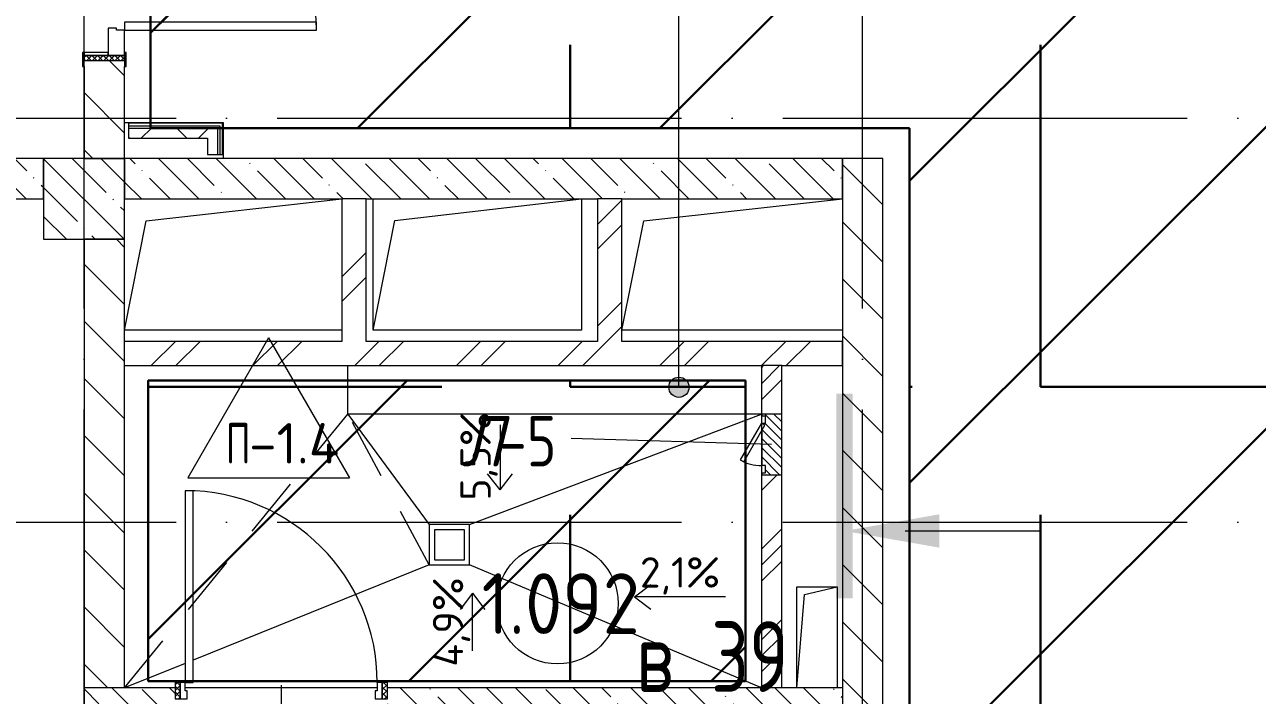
# Model space of a CAD drawing. Header units: millimetres. Extents: x -68946 to 690821, y -552984 to 293768.
# Drawn here: x 148494 to 154590, y 42668 to 45988 of the extents above; entities that cross this region are included whole.
import ezdxf

# ---------------------------------------------------------------- set-up
doc = ezdxf.new("R2010")
doc.units = ezdxf.units.MM
for name, pattern in [('ADSK_Линия сетки', [2500, 2000, -250, 0, -250]), ('ADSK_Невидимые', [500, 300, -200]), ('ADSK_Скрыто', [600, 300, -300])]:
    doc.linetypes.add(name, pattern=pattern)
for name, color, linetype, lineweight in [('1.2) Стяжка 6 вып.', 30, 'Continuous', 30), ('1.2) Тепло-звук изол. + пденка 6 вып.', 200, 'Continuous', 30), ('1.4) Стяжка 6 вып.', 30, 'Continuous', 30), ('A-AREA-____-IDEN', 250, 'Continuous', 9), ('A-DETL-____-HDLN', 250, 'ADSK_Невидимые', 9), ('A-DETL-GENF-OTLN', 250, 'Continuous', 5), ('A-DOOR-____-IDEN', 250, 'Continuous', 9), ('A-DOOR-____-MCUT', 250, 'Continuous', 5), ('A-DOOR-____-OTLN', 250, 'Continuous', 5), ('A-DOOR-FRAM-MCUT', 250, 'Continuous', 5), ('A-DOOR-FRAM-OTLN', 250, 'Continuous', 5), ('A-FLOR-____-IDEN', 250, 'Continuous', 9), ('A-FLOR-____-OTLN', 250, 'Continuous', 9), ('A-GENM-____-MCUT', 250, 'Continuous', 25), ('A-GENM-____-OTLN', 250, 'Continuous', 9), ('A-GLAZ-____-OTLN', 250, 'Continuous', 5), ('A-WALL-____-MCUT', 250, 'Continuous', 13), ('A-WALL-____-PATT', 250, 'Continuous', 13), ('A-WALL-FNSH-MCUT', 250, 'Continuous', 13), ('G-____-____-DIMS', 250, 'Continuous', 9), ('G-____-____-SYMB', 250, 'ADSK_Скрыто', 9), ('G-____-____-TEXT', 250, 'Continuous', 9), ('I-WALL-____-OTLN', 250, 'Continuous', 9), ('P-SANR-FIXT-OTLN', 250, 'Continuous', 9), ('S-COLS-____-MCUT', 250, 'Continuous', 25), ('S-COLS-____-OTLN', 250, 'Continuous', 9), ('S-GRID-____-OTLN', 250, 'Continuous', 9)]:
    doc.layers.add(name, color=color, linetype=linetype, lineweight=lineweight)
doc.styles.add('GOST Common_2', font='', dxfattribs={"width": 0.8, "height": 350})
doc.styles.add('ISOCPEUR_1', font='isocpeur.ttf', dxfattribs={"width": 0.9, "height": 250})
doc.styles.add('ISOCPEUR_2', font='isocpeur.ttf', dxfattribs={"height": 160})
doc.styles.add('ISOCPEUR_3', font='isocpeur.ttf', dxfattribs={"height": 250})
doc.styles.add('ISOCPEUR_I_1', font='ГОСТ тип А.ttf', dxfattribs={"height": 2500})
doc.styles.get('GOST Common_2').set_extended_font_data('GOST Common')
pattern_1 = [(45, (12287.9, -0.0006), (-251.4472, 251.4472), []), (45, (12287.9, 381), (-251.4472, 251.4472), [])]
pattern_2 = [(135, (12287.91, -0.0006), (-141.42136, -141.42136), [])]
pattern_3 = [(135, (12287.91, -0.0006), (-142.5612, -142.5612), []), (135, (12430.48, -0.0006), (-142.5612, -142.5612), [252.016, -50.403, 3.353, -47.05])]
pattern_4 = [(0, (0, 0), (0, 2326.005), [1691.64, -634.365]), (90, (0, 0), (-2326.005, 1e-13), [1691.64, -634.365])]

# ---------------------------------------------------------------- blocks, each defined once
blk = doc.blocks.new('Разрез - Номер вида сзади_3_5 мм-32550532-АР1_Кладочный план 1 этажа С2и3')
at = {"layer": 'G-____-____-SYMB', "linetype": 'Continuous'}
for points in [[(9.798, 0.404), (9.798, -0.394), (-0.333, -0.394), (-0.333, 0.404)], [(2.176, -4.675), (3, 0), (3.824, -4.675)]]:
    blk.add_hatch(color=256, dxfattribs=at).paths.add_polyline_path(points)
at = {"layer": 'G-____-____-SYMB', "linetype": 'Continuous', "lineweight": 20}
blk.add_line((3, -3), (3, -9.663), dxfattribs=at)
blk = doc.blocks.new('Дверь_СКБ_2Ст_Внутренняя1 - Н_ВВ-10_4_2200x2600h_Фрамуга сверху  EIS 30-42981715-АР1_Маркировочный план 1 этажа С2и3')
at = {"layer": 'A-DOOR-____-OTLN'}
h = blk.add_hatch(dxfattribs=at)
h.set_pattern_fill('FP_6', color=256, style=0, pattern_type=2)
h.set_pattern_definition([(135, (1201.41, 164.685), (-14.1421, -14.1421), []), (225, (1201.41, 164.685), (14.1421, -14.1421), [])])
h.paths.add_polyline_path([(1112.5, -100), (1112.5, 100), (1087.5, 100), (1087.5, -100)])
at = {"layer": 'A-DOOR-FRAM-OTLN'}
h = blk.add_hatch(dxfattribs=at)
h.set_pattern_fill('FP_7', color=256, style=0, pattern_type=2)
h.set_pattern_definition([(45, (-921.384, 164.685), (-14.1421, 14.1421), []), (135, (-921.384, 164.685), (-14.1421, -14.1421), [])])
h.paths.add_polyline_path([(-1062.5, 100), (-1062.5, 100), (-1087.5, 100), (-1087.5, -100), (-1062.5, -100), (-1062.5, 60)])
at = {"layer": 'A-DOOR-____-MCUT'}
for p, q in [((-937.5, 1050), (-937.5, 100)), ((-897.5, 1050), (-937.5, 1050)), ((-897.5, 100), (-897.5, 1050)), ((962.5, 1050), (922.5, 1050)), ((922.5, 1050), (922.5, 100)), ((962.5, 100), (962.5, 1050)), ((-937.5, 100), (-897.5, 100)), ((922.5, 100), (962.5, 100))]:
    blk.add_line(p, q, dxfattribs=at)
at = {"layer": 'A-DOOR-____-OTLN'}
for centre, start, end in [((-937.5, 100), 0, 90), ((962.5, 100), 90, 180)]:
    blk.add_arc(centre, 950, start, end, dxfattribs=at)
at = {"layer": 'A-DOOR-FRAM-MCUT'}
for p, q in [((-1047.5, 108), (-1117.5, 108)), ((-1117.5, 108), (-1117.5, 100)), ((-1117.5, 100), (-1047.5, 100)), ((-1062.5, 100), (-1087.5, 100)), ((-1087.5, 100), (-1087.5, -100)), ((-937.5, 100), (-1062.5, 100)), ((-1062.5, 100), (-1062.5, 20)), ((-1062.5, -100), (-1062.5, 100)), ((-1047.5, 100), (-1062.5, 100)), ((-1062.5, 100), (-1062.5, 99)), ((-1062.5, 99), (-1047.5, 99)), ((-1047.5, 100), (-1047.5, 108)), ((-1047.5, 99), (-1047.5, 100)), ((-937.5, 60), (-937.5, 100)), ((962.5, 100), (962.5, 60)), ((1087.5, 100), (962.5, 100)), ((1142.5, 108), (1072.5, 108)), ((1072.5, 108), (1072.5, 100)), ((1087.5, 100), (1072.5, 100)), ((1072.5, 100), (1072.5, 99)), ((1072.5, 100), (1142.5, 100)), ((1072.5, 99), (1087.5, 99)), ((1087.5, 20), (1087.5, 100)), ((1112.5, 100), (1087.5, 100)), ((1087.5, 100), (1087.5, -100)), ((1087.5, 99), (1087.5, 100)), ((1112.5, -100), (1112.5, 100)), ((1142.5, 100), (1142.5, 108)), ((-1062.5, 20), (-927.5, 20)), ((-1047.5, 20), (-1062.5, 20)), ((-1062.5, 20), (-1062.5, -100)), ((-1047.5, -100), (-1047.5, 20)), ((-927.5, 60), (-937.5, 60)), ((-927.5, 20), (-927.5, 60)), ((962.5, 60), (952.5, 60)), ((952.5, 60), (952.5, 20)), ((952.5, 20), (1087.5, 20)), ((1087.5, 20), (1072.5, 20)), ((1072.5, 20), (1072.5, -100)), ((1087.5, -100), (1087.5, 20)), ((-1047.5, -100), (-1117.5, -100)), ((-1117.5, -100), (-1117.5, -108)), ((-1117.5, -108), (-1047.5, -108)), ((-1087.5, -100), (-1062.5, -100)), ((-1062.5, -100), (-1047.5, -100)), ((-1047.5, -108), (-1047.5, -100)), ((1072.5, -100), (1087.5, -100)), ((1142.5, -100), (1072.5, -100)), ((1072.5, -100), (1072.5, -108)), ((1072.5, -108), (1142.5, -108)), ((1087.5, -100), (1112.5, -100)), ((1142.5, -108), (1142.5, -100))]:
    blk.add_line(p, q, dxfattribs=at)
blk = doc.blocks.new('ТП-104 - ТП-104_110-150VSDs-28716108-АР1_Маркировочный план 1 этажа С2и3')
at = {"layer": 'P-SANR-FIXT-OTLN', "lineweight": 5}
for p, q in [((74, 74), (-74, 74)), ((-74, 74), (-74, -74)), ((74, -74), (74, 74)), ((-74, -74), (74, -74))]:
    blk.add_line(p, q, dxfattribs=at)
blk = doc.blocks.new('_Wn_-As_OpeningMEP_floor__Rectangular - _Wn_-As_OpeningMEP_floor__Rectangular-34857164-АР1_Маркировочный план 1 этажа С2и3')
at = {"layer": 'A-DETL-GENF-OTLN', "lineweight": 5}
for p, q in [((-429.5, 267), (537.5, 375)), ((-537.5, -275), (-429.5, 267))]:
    blk.add_line(p, q, dxfattribs=at)
blk = doc.blocks.new('_Wn_-As_OpeningMEP_floor__Rectangular - _Wn_-As_OpeningMEP_floor__Rectangular-34857272-АР1_Маркировочный план 1 этажа С2и3')
at = {"layer": 'A-DETL-GENF-OTLN', "lineweight": 5}
for p, q in [((-408.6, 268.6), (515, 375)), ((-515, -275), (-408.6, 268.6))]:
    blk.add_line(p, q, dxfattribs=at)
blk = doc.blocks.new('_Wn_-As_OpeningMEP_floor__Rectangular - _Wn_-As_OpeningMEP_floor__Rectangular-34857381-АР1_Маркировочный план 1 этажа С2и3')
at = {"layer": 'A-DETL-GENF-OTLN', "lineweight": 5}
for p, q in [((-436.4, 266.4), (545, 375)), ((-545, -274.9), (-436.4, 266.4))]:
    blk.add_line(p, q, dxfattribs=at)
blk = doc.blocks.new('_Wn_-As_OpeningMEP_floor__Rectangular - _Wn_-As_OpeningMEP_floor__Rectangular-34857646-АР1_Маркировочный план 1 этажа С2и3')
at = {"layer": 'A-DETL-GENF-OTLN', "lineweight": 5}
for p, q in [((-100, -200), (-62.2, 262.3)), ((-62.2, 262.3), (100, 300))]:
    blk.add_line(p, q, dxfattribs=at)
blk = doc.blocks.new('Дверь_СКБ_1Ст - Д-19п_1050x2100h_С_У персонала_ ПУИ-42627547-АР1_Маркировочный план 1 этажа С2и3')
at = {"layer": 'A-DOOR-____-OTLN'}
h = blk.add_hatch(dxfattribs=at)
h.set_pattern_fill('FP_149', color=256, style=0, pattern_type=2)
h.set_pattern_definition([(135, (1776.41, 77.685), (-14.14214, -14.14214), []), (225, (1776.41, 77.685), (14.14214, -14.14214), [])])
h.paths.add_polyline_path([(512.5, -67), (537.5, -67), (537.5, 13), (512.5, 13), (512.5, -17)])
at = {"layer": 'A-DOOR-FRAM-OTLN'}
h = blk.add_hatch(dxfattribs=at)
h.set_pattern_fill('FP_150', color=256, style=0, pattern_type=2)
h.set_pattern_definition([(45, (-346.384, 77.685), (-14.1421, 14.1421), []), (135, (-346.384, 77.685), (-14.1421, -14.1421), [])])
h.paths.add_polyline_path([(-487.5, -67), (-487.5, 13), (-512.5, 13), (-512.5, -67)])
at = {"layer": 'A-DOOR-____-MCUT'}
for p, q in [((-462.5, 963), (-462.5, 13)), ((-422.5, 963), (-462.5, 963)), ((-422.5, 13), (-422.5, 963)), ((-462.5, 13), (-422.5, 13))]:
    blk.add_line(p, q, dxfattribs=at)
at = {"layer": 'A-DOOR-____-OTLN'}
blk.add_arc((-462.5, 13), 950, 360, 90, dxfattribs=at)
at = {"layer": 'A-DOOR-FRAM-MCUT'}
for p, q in [((-487.5, 13), (-512.5, 13)), ((-512.5, 13), (-512.5, -67)), ((-462.5, 13), (-487.5, 13)), ((-487.5, 13), (-487.5, -67)), ((-487.5, -67), (-487.5, 13)), ((-462.5, -27), (-462.5, 13)), ((487.5, 13), (487.5, -27)), ((512.5, 13), (487.5, 13)), ((512.5, -67), (512.5, 13)), ((537.5, 13), (512.5, 13)), ((512.5, 13), (512.5, -67)), ((537.5, -67), (537.5, 13)), ((-452.5, -27), (-462.5, -27)), ((-452.5, -67), (-452.5, -27)), ((487.5, -27), (477.5, -27)), ((477.5, -27), (477.5, -67)), ((-512.5, -67), (-487.5, -67)), ((-487.5, -67), (-452.5, -67)), ((477.5, -67), (512.5, -67)), ((512.5, -67), (537.5, -67))]:
    blk.add_line(p, q, dxfattribs=at)
blk = doc.blocks.new('АР_Люк - ЛРС_ВК_300х400_внутренний_RAL 9003-42726780-АР1_Маркировочный план 1 этажа С2и3')
at = {"layer": 'A-DOOR-____-OTLN'}
h = blk.add_hatch(dxfattribs=at)
h.set_pattern_fill('FP_148', color=256, style=0, pattern_type=2)
h.set_pattern_definition([(45, (125, 0), (-22.6274, 22.6274), [])])
h.paths.add_polyline_path([(92.8, -50), (275, -50), (275, 50), (265, 50), (265, 30), (230, 30), (230, 50), (220, 32.7), (190, 50), (20, 50), (20, 30), (-15, 30), (-15, 50), (-25, 50), (-25, -50), (38.1, -50)])
at = {"layer": 'A-DETL-GENF-OTLN', "lineweight": 5}
for p, q in [((275, 50), (-25, 50)), ((-25, 50), (-25, -50)), ((275, -50), (275, 50)), ((-25, -50), (275, -50))]:
    blk.add_line(p, q, dxfattribs=at)
at = {"layer": 'A-DOOR-____-MCUT', "lineweight": 5}
for p, q in [((48.1, 155), (38.1, 137.7)), ((38.1, 137.7), (220, 32.7)), ((230, 50), (48.1, 155)), ((20, 50), (-15, 50)), ((-15, 50), (-15, 30)), ((-15, 30), (20, 30)), ((20, 30), (20, 50)), ((220, 32.7), (230, 50)), ((265, 50), (230, 50)), ((230, 50), (230, 30)), ((230, 30), (265, 30)), ((265, 30), (265, 50))]:
    blk.add_line(p, q, dxfattribs=at)
blk.add_arc((230, 50), 210, 150, 180, dxfattribs=at)
at = {"layer": 'A-DOOR-____-OTLN'}
blk.add_line((230, 50), (48.1, 155), dxfattribs=at)
blk = doc.blocks.new('ASML_АР_Отделка Люка - ВО Отделка люков_Грунтовка 0_Шпатлевка 0_Окраска 0_0-42467640-АР1_Маркировочный план 1 этажа С2и3')
at = {"layer": 'A-GENM-____-MCUT', "lineweight": 5}
for p, q in [((-140, 3), (-150, 3)), ((-150, 3), (-150, 0)), ((65, 3), (-105, 3)), ((150, 3), (140, 3)), ((150, 0), (150, 3)), ((-150, 0), (-140, 0)), ((-105, 0), (70.2, 0)), ((103.3, 0), (105, 0)), ((140, 0), (150, 0))]:
    blk.add_line(p, q, dxfattribs=at)
blk = doc.blocks.new('AAR_СКБ_Марка_Помещения_мал - Номер-28977439-АР1_Маркировочный план 1 этажа С2и3')
at = {"layer": 'A-AREA-____-IDEN'}
blk.add_circle((-0.028, 0), 3, dxfattribs=at)
blk = doc.blocks.new('AAR_СКБ_Марка_Перекрытия - Марка пола-17325028-АР1_Маркировочный план 1 этажа С2и3')
at = {"layer": 'A-FLOR-____-IDEN'}
for p, q in [((0, 6.932), (-4.002, 0)), ((0, 6.932), (4.002, 0)), ((-4.002, 0), (4.002, 0))]:
    blk.add_line(p, q, dxfattribs=at)

msp = doc.modelspace()

# ---------------------------------------------------------------- hatches: boundary and pattern name
at = {"layer": '1.2) Стяжка 6 вып.', "lineweight": 30}
h = msp.add_hatch(dxfattribs=at)
h.set_pattern_fill('ANSI31', color=256, scale=333)
h.paths.add_polyline_path([(152870.3694, 10538.3524), (149137.9138, 10538.3524), (149137.9138, 12663.8674), (152870.3694, 12663.8674), (152870.3694, 24774.898), (149162.9138, 24774.898), (149162.9138, 27269.7346), (152870.3694, 27269.7346), (152870.3694, 45475.2194), (149117.1568, 45475.2194), (149117.1568, 48329.3719), (152870.3694, 48329.3719), (152870.3694, 58477.4991), (157124.6208, 58477.4991), (157124.6208, 337.5006), (152870.3694, 337.5006)])
h = msp.add_hatch(dxfattribs=at)
h.set_pattern_fill('ANSI31', color=256, scale=333)
h.paths.add_polyline_path([(152058.8262, 42738.3472), (149105.7803, 42738.3472), (149105.7803, 44225.9882), (152058.8262, 44225.9882)])
at = {"layer": '1.2) Тепло-звук изол. + пденка 6 вып.', "lineweight": 30}
h = msp.add_hatch(dxfattribs=at)
h.set_pattern_fill('ANGLE', color=256, scale=333)
h.set_pattern_definition(pattern_4)
h.paths.add_polyline_path([(152870.3694, 10538.3524), (149137.9138, 10538.3524), (149137.9138, 12663.8674), (152870.3694, 12663.8674), (152870.3694, 24774.898), (149162.9138, 24774.898), (149162.9138, 27269.7346), (152870.3694, 27269.7346), (152870.3694, 45475.2194), (149117.1568, 45475.2194), (149117.1568, 48329.3719), (152870.3694, 48329.3719), (152870.3694, 58477.4991), (157124.6208, 58477.4991), (157124.6208, 337.5006), (152870.3694, 337.5006)])
h = msp.add_hatch(dxfattribs=at)
h.set_pattern_fill('ANGLE', color=256, scale=333)
h.set_pattern_definition(pattern_4)
h.paths.add_polyline_path([(152058.8262, 42738.3472), (149105.7803, 42738.3472), (149105.7803, 44225.9882), (152058.8262, 44225.9882)])
at = {"layer": '1.4) Стяжка 6 вып.', "lineweight": 30}
h = msp.add_hatch(dxfattribs=at)
h.set_pattern_fill('ANSI32', color=256, scale=333)
h.paths.add_polyline_path([(152870.3694, 10538.3524), (149137.9138, 10538.3524), (149137.9138, 12663.8674), (152870.3694, 12663.8674), (152870.3694, 24774.898), (149162.9138, 24774.898), (149162.9138, 27269.7346), (152870.3694, 27269.7346), (152870.3694, 45475.2194), (149117.1568, 45475.2194), (149117.1568, 48329.3719), (152870.3694, 48329.3719), (152870.3694, 58477.4991), (157124.6208, 58477.4991), (157124.6208, 337.5006), (152870.3694, 337.5006)])
h = msp.add_hatch(dxfattribs=at)
h.set_pattern_fill('ANSI32', color=256, scale=333)
h.paths.add_polyline_path([(152058.8262, 42738.3472), (149105.7803, 42738.3472), (149105.7803, 44225.9882), (152058.8262, 44225.9882)])
at = {"layer": 'A-WALL-____-PATT', "lineweight": 15, "true_color": 0x000000}
h = msp.add_hatch(dxfattribs=at)
h.set_pattern_fill('FP_2', color=18, style=0, pattern_type=2)
h.set_pattern_definition(pattern_2)
h.paths.add_polyline_path([(148789.2073, 42705.0006), (148987.9138, 42705.0006), (148987.9138, 44925), (148787.9138, 44925), (148787.9138, 42705.0006)])
h.paths.add_polyline_path([(148987.7441, 45325), (148987.9133, 45325), (148987.8919, 45809.9994), (148787.9138, 45809.9994), (148787.9138, 45325), (148987.5438, 45325)])
h.paths.add_polyline_path([(148987.8919, 48009.9994), (148987.9138, 48009.9994), (148987.8933, 49895), (148787.9154, 49895.0006), (148787.9138, 48009.9994)])
h = msp.add_hatch(dxfattribs=at)
h.set_pattern_fill('FP_83', color=18, style=0, pattern_type=2)
h.set_pattern_definition([(45, (12287.91, -0.0006), (-141.42136, 141.42136), []), (135, (12287.91, -0.0006), (-141.42136, -141.42136), [])])
h.paths.add_polyline_path([(149447.7914, 45425), (149447.7914, 45475), (149007.8919, 45475), (149007.8919, 45425), (149397.7914, 45425)])
h = msp.add_hatch(dxfattribs=at)
h.set_pattern_fill('FP_1', color=18, style=0, pattern_type=2)
h.set_pattern_definition(pattern_3)
h.paths.add_polyline_path([(150182.9138, 45124.9684), (152537.9138, 45125.533), (152537.9036, 45324.9673), (148987.9138, 45324.9684), (148987.9138, 45124.9684), (150062.9138, 45124.9684)])
h.paths.add_polyline_path([(148147.6515, 45124.9684), (148587.8919, 45124.9684), (148587.8919, 45324.9684), (146987.8919, 45324.9684), (146987.8919, 45124.9684), (147712.4176, 45124.9684)])
h = msp.add_hatch(dxfattribs=at)
h.set_pattern_fill('FP_2', color=18, style=0, pattern_type=2)
h.set_pattern_definition(pattern_2)
h.paths.add_polyline_path([(152537.9138, 33324.9678), (152737.9138, 33324.9678), (152737.9138, 34431.9994), (152537.9138, 34431.9994), (152537.9138, 33384.9994)])
h.paths.add_polyline_path([(152657.9138, 35531.9994), (152737.9138, 35531.9994), (152737.9138, 38359.999), (152537.9138, 38359.999), (152537.9138, 35531.9994)])
h.paths.add_polyline_path([(152537.9138, 39459.999), (152737.9138, 39459.999), (152737.9138, 45324.9684), (152537.9138, 45324.9673), (152537.9138, 39489.999)])
h = msp.add_hatch(dxfattribs=at)
h.set_pattern_fill('FP_4', color=18, style=0, pattern_type=2)
h.set_pattern_definition(pattern_1)
h.paths.add_polyline_path([(150062.9138, 44420), (150182.9138, 44420), (150182.9138, 45124.9684), (150062.9138, 45124.9684), (150062.9138, 44474.9684)])
h = msp.add_hatch(dxfattribs=at)
h.set_pattern_fill('FP_4', color=18, style=0, pattern_type=2)
h.set_pattern_definition(pattern_1)
h.paths.add_polyline_path([(151404.8489, 44420), (151447.9138, 44420), (151447.9036, 45124.9684), (151327.9138, 45124.9684), (151327.9138, 44420)])
h = msp.add_hatch(dxfattribs=at)
h.set_pattern_fill('FP_4', color=18, style=0, pattern_type=2)
h.set_pattern_definition(pattern_1)
h.paths.add_polyline_path([(150141.5072, 44300), (152537.9138, 44300), (152536.8163, 44420), (148987.9138, 44420), (148987.9138, 44300), (150092.887, 44300)])
h = msp.add_hatch(dxfattribs=at)
h.set_pattern_fill('FP_5', color=18, style=0, pattern_type=2)
h.set_pattern_definition([(45, (12287.9, -0.0006), (-224.5064, 224.5064), []), (45, (12367.3, -0.0006), (0, 449.0128), []), (45, (12208.54, -0.0006), (0, 449.0128), [])])
h.paths.add_polyline_path([(152237.9138, 42705.0006), (152237.9138, 43760), (152137.9138, 43760), (152137.9138, 42705.0006)])
h.paths.add_polyline_path([(152137.9138, 44060), (152237.9138, 44060), (152237.9138, 44300), (152137.9138, 44300), (152137.9138, 44150)])
h = msp.add_hatch(dxfattribs=at)
h.set_pattern_fill('FP_1', color=18, style=0, pattern_type=2)
h.set_pattern_definition(pattern_3)
h.paths.add_polyline_path([(152237.9138, 42505.0006), (152537.9138, 42505.0006), (152537.9138, 42705.0006), (150287.9138, 42705.0006), (150287.9138, 42505.0006), (152137.9138, 42505.0006)])
h.paths.add_polyline_path([(149237.9138, 42505.0006), (149237.9138, 42705.0006), (148787.9138, 42705.0006), (148787.9138, 42505.0006), (149162.9138, 42505.0006)])
at = {"layer": 'G-____-____-TEXT', "true_color": 0x000000}
h = msp.add_hatch(color=18, dxfattribs=at)
edge = h.paths.add_edge_path()
edge.add_arc((151729.9543, 44192.8175), 50, 0, 360)
at = {"layer": 'S-COLS-____-OTLN', "lineweight": 5, "true_color": 0x000000}
h = msp.add_hatch(dxfattribs=at)
h.set_pattern_fill('FP_1', color=18, style=0, pattern_type=2)
h.set_pattern_definition(pattern_3)
h.paths.add_polyline_path([(148587.8919, 44925), (148987.8919, 44925), (148987.5438, 45325), (148587.8919, 45324.9684), (148587.8919, 44937.0844)])

# ---------------------------------------------------------------- linework, layer by layer
at = {"layer": '1.2) Стяжка 6 вып.', "lineweight": 30}
for points in [[(152870.3694, 45475.2194), (149117.1568, 45475.2194), (149117.1568, 48329.3719), (152870.3694, 48329.3719), (152870.3694, 58477.4991), (157124.6208, 58477.4991), (157124.6208, 337.5006), (152870.3694, 337.5006), (152870.3694, 10538.3524), (149137.9138, 10538.3524), (149137.9138, 12663.8674), (152870.3694, 12663.8674), (152870.3694, 24774.898), (149162.9138, 24774.898), (149162.9138, 27269.7346), (152870.3694, 27269.7346)], [(152058.8262, 42738.3472), (149105.7803, 42738.3472), (149105.7803, 44225.9882), (152058.8262, 44225.9882)]]:
    msp.add_lwpolyline(points, close=True, dxfattribs=at)
at = {"layer": 'A-DETL-____-HDLN', "color": 18, "true_color": 0x000000}
for p in [(148987.9138, 42705.0006), (150494.8028, 43313.4764)]:
    msp.add_line(p, (150092.887, 44060), dxfattribs=at)
at = {"layer": 'A-DOOR-____-IDEN', "color": 18, "true_color": 0x000000}
for p, q in [((152187.9138, 43910), (151197.2133, 43939.5235)), ((149762.9138, 42718.0006), (149762.9138, 42302.0661))]:
    msp.add_line(p, q, dxfattribs=at)
at = {"layer": 'A-FLOR-____-OTLN', "color": 18, "lineweight": 5, "true_color": 0x000000}
for p, q in [((148987.9138, 45503), (149475.7914, 45503)), ((149475.7914, 45503), (149475.7914, 45324.9684)), ((150217.8919, 44474.9684), (150217.8919, 45124.9684)), ((151247.8933, 45124.9684), (151247.8933, 44474.9684)), ((150062.9138, 44474.9684), (148987.9138, 44474.9684)), ((151247.8933, 44474.9684), (150217.8919, 44474.9684)), ((152537.9036, 44474.9684), (151447.9138, 44474.9684)), ((150092.887, 44060), (150092.887, 44300)), ((152137.9138, 44060), (150092.887, 44060)), ((150694.8028, 43513.4764), (150494.8028, 43513.4764)), ((150494.8028, 43513.4764), (150494.8028, 43313.4764)), ((150694.8028, 43313.4764), (150694.8028, 43513.4764)), ((150494.8028, 43313.4764), (150694.8028, 43313.4764)), ((152312.7842, 42705.0006), (152312.7842, 43205.0022)), ((152312.7842, 43205.0022), (152512.7842, 43205.0022)), ((152512.7842, 43205.0022), (152512.7842, 42705.0006)), ((150237.9138, 42705.0006), (149287.9138, 42705.0006))]:
    msp.add_line(p, q, dxfattribs=at)
at = {"layer": 'A-FLOR-____-OTLN', "color": 18, "true_color": 0x000000}
for p, q in [((150092.887, 44060), (150494.8028, 43513.4764)), ((150694.8028, 43513.4764), (152137.9138, 44060)), ((150494.8028, 43313.4764), (149327.9138, 42842.2913)), ((152137.9138, 42705.0006), (150694.8028, 43313.4764)), ((149287.9138, 42826.1394), (148987.9138, 42705.0006))]:
    msp.add_line(p, q, dxfattribs=at)
at = {"layer": 'A-WALL-____-MCUT', "color": 18, "lineweight": 15, "true_color": 0x000000}
for p, q in [((148787.9138, 45779.9994), (148787.9138, 45325)), ((148987.9138, 45325), (148987.9138, 45779.9994)), ((149007.8919, 45487.5), (149460.2914, 45487.5)), ((149460.2914, 45487.5), (149460.2914, 45344.9684)), ((149007.8919, 45475), (149007.8919, 45425)), ((149007.8919, 45475), (149447.7914, 45475)), ((149007.8919, 45425), (149397.7914, 45425)), ((149397.7914, 45425), (149397.7914, 45344.9684)), ((149447.7914, 45475), (149447.7914, 45344.9684)), ((148587.8919, 45324.9684), (146987.8919, 45324.9684)), ((148587.8919, 45124.9684), (148587.8919, 45324.9684)), ((148787.9138, 45325), (148987.9138, 45325)), ((152537.9138, 45324.9684), (148987.9138, 45324.9684)), ((148987.9138, 45324.9684), (148987.9138, 45124.9684)), ((149397.7914, 45344.9684), (149447.7914, 45344.9684)), ((152537.9138, 45124.9684), (152537.9138, 45324.9684)), ((152737.9138, 45324.9684), (152537.9138, 45324.9684)), ((152537.9138, 45324.9684), (152537.9138, 39489.999)), ((152737.9138, 39489.999), (152737.9138, 45324.9684)), ((146987.8919, 45124.9684), (148587.8919, 45124.9684)), ((148987.9138, 45124.9684), (150062.9138, 45124.9684)), ((150062.9138, 45124.9684), (150062.9138, 44420)), ((150182.9138, 45124.9684), (150062.9138, 45124.9684)), ((150182.9138, 45124.9684), (151327.9138, 45124.9684)), ((150182.9138, 44420), (150182.9138, 45124.9684)), ((151327.9138, 45124.9684), (151327.9138, 44420)), ((151447.9138, 45124.9684), (151327.9138, 45124.9684)), ((151447.9138, 45124.9684), (152537.9138, 45124.9684)), ((151447.9138, 44420), (151447.9138, 45124.9684)), ((148787.9138, 44925), (148787.9138, 42705.0006)), ((148987.9138, 44925), (148787.9138, 44925)), ((148987.9138, 42705.0006), (148987.9138, 44925)), ((150062.9138, 44420), (148987.9138, 44420)), ((151327.9138, 44420), (150182.9138, 44420)), ((152537.9138, 44420), (151447.9138, 44420)), ((152537.9138, 44300), (152537.9138, 44420)), ((148987.9138, 44300), (152137.9138, 44300)), ((152137.9138, 44300), (152137.9138, 44060)), ((152237.9138, 44300), (152137.9138, 44300)), ((152237.9138, 44300), (152537.9138, 44300)), ((152237.9138, 42705.0006), (152237.9138, 44300)), ((152137.9138, 43760), (152137.9138, 42705.0006)), ((149237.9138, 42705.0006), (148787.9138, 42705.0006)), ((148787.9138, 42705.0006), (148787.9138, 42505.0006)), ((152539.9138, 42705.0006), (150287.9138, 42705.0006)), ((152539.9138, 42505.0006), (152539.9138, 42705.0006))]:
    msp.add_line(p, q, dxfattribs=at)
at = {"layer": 'A-WALL-FNSH-MCUT', "lineweight": 15}
for p, q in [((149472.7914, 45500), (149007.8919, 45500)), ((149007.8919, 45500), (149007.8919, 45475)), ((149472.7914, 45344.9684), (149472.7914, 45500)), ((149447.7914, 45344.9684), (149472.7914, 45344.9684))]:
    msp.add_line(p, q, dxfattribs=at)
at = {"layer": 'G-____-____-DIMS', "color": 18, "true_color": 0x000000}
for p, q in [((150845.0576, 44006.2066), (150845.0576, 43685.0577)), ((150845.0576, 43685.0577), (150783.6715, 43765.0577)), ((150845.0576, 43685.0577), (150906.4438, 43765.0577)), ((150709.0833, 43173.2127), (150647.6971, 43093.2127)), ((150709.0833, 43173.2127), (150770.4695, 43093.2127)), ((150709.0833, 42888.6445), (150709.0833, 43173.2127)), ((151510.2895, 43155.5151), (151590.2895, 43216.9013)), ((151510.2895, 43155.5151), (151590.2895, 43094.129)), ((151960.8529, 43155.5151), (151510.2895, 43155.5151))]:
    msp.add_line(p, q, dxfattribs=at)
at = {"layer": 'G-____-____-TEXT', "color": 18, "true_color": 0x000000}
msp.add_line((151729.9543, 44192.8175), (151729.9543, 46183.9395), dxfattribs=at)
msp.add_circle((151729.9543, 44192.8175), 50, dxfattribs=at)
at = {"layer": 'I-WALL-____-OTLN', "color": 18, "lineweight": 15, "true_color": 0x000000}
msp.add_line((148787.9138, 45849.9994), (148787.9138, 47969.9994), dxfattribs=at)
at = {"layer": 'S-COLS-____-MCUT', "color": 18, "lineweight": 5, "true_color": 0x000000}
for p, q in [((148787.9138, 45325), (148587.8919, 45325)), ((148587.8919, 45124.9684), (148587.8919, 44925)), ((148987.8919, 44925), (148987.8919, 45124.9684)), ((148587.8919, 44925), (148787.9138, 44925))]:
    msp.add_line(p, q, dxfattribs=at)
at = {"layer": 'S-COLS-____-OTLN', "color": 18, "lineweight": 5, "true_color": 0x000000}
for p, q in [((148587.8919, 45325), (148587.8919, 45124.9684)), ((148987.8919, 45325), (148787.9138, 45325)), ((148987.8919, 45124.9684), (148987.8919, 45325)), ((148787.9138, 44925), (148987.8919, 44925))]:
    msp.add_line(p, q, dxfattribs=at)
at = {"layer": 'S-GRID-____-OTLN', "color": 18, "linetype": 'ADSK_Линия сетки', "true_color": 0x000000}
for p, q in [((148787.9138, -2919.5356), (148787.9138, 61063.6538)), ((152637.9138, -2919.5356), (152637.9138, 61063.6538)), ((77240.3519, 45525), (168626.8279, 45525)), ((77240.3519, 43525), (168626.8279, 43525))]:
    msp.add_line(p, q, dxfattribs=at)

# ---------------------------------------------------------------- block references
at = {"layer": 'A-AREA-____-IDEN', "color": 18, "true_color": 0x000000, "xscale": 99.99999999999993, "yscale": 99.99999999999993, "zscale": 99.99999999999993}
msp.add_blockref('AAR_СКБ_Марка_Помещения_мал - Номер-28977439-АР1_Маркировочный план 1 этажа С2и3', (151131.9898, 43123.3729), dxfattribs=at)
at = {"layer": 'A-DOOR-____-OTLN', "color": 18, "true_color": 0x000000}
for name, p, rotation in [('Дверь_СКБ_2Ст_Внутренняя1 - Н_ВВ-10_4_2200x2600h_Фрамуга сверху  EIS 30-42981715-АР1_Маркировочный план 1 этажа С2и3', (148887.9138, 46922.4994), 269.9999999999997), ('АР_Люк - ЛРС_ВК_300х400_внутренний_RAL 9003-42726780-АР1_Маркировочный план 1 этажа С2и3', (152187.9138, 43785), 90)]:
    msp.add_blockref(name, p, dxfattribs=dict(at, rotation=rotation))
msp.add_blockref('Дверь_СКБ_1Ст - Д-19п_1050x2100h_С_У персонала_ ПУИ-42627547-АР1_Маркировочный план 1 этажа С2и3', (149750.4138, 42718.0006), dxfattribs=at)
at = {"layer": 'A-FLOR-____-IDEN', "color": 18, "true_color": 0x000000, "xscale": 99.99999999999993, "yscale": 99.99999999999993, "zscale": 99.99999999999993}
msp.add_blockref('AAR_СКБ_Марка_Перекрытия - Марка пола-17325028-АР1_Маркировочный план 1 этажа С2и3', (149700.6387, 43744.0987), dxfattribs=at)
at = {"layer": 'A-GENM-____-OTLN', "color": 18, "lineweight": 5, "true_color": 0x000000, "rotation": 90}
msp.add_blockref('ASML_АР_Отделка Люка - ВО Отделка люков_Грунтовка 0_Шпатлевка 0_Окраска 0_0-42467640-АР1_Маркировочный план 1 этажа С2и3', (152140.9138, 43910), dxfattribs=at)
at = {"layer": 'A-GLAZ-____-OTLN', "color": 18, "true_color": 0x000000}
for name, p in [('_Wn_-As_OpeningMEP_floor__Rectangular - _Wn_-As_OpeningMEP_floor__Rectangular-34857164-АР1_Маркировочный план 1 этажа С2и3', (149525.4138, 44749.9684)), ('_Wn_-As_OpeningMEP_floor__Rectangular - _Wn_-As_OpeningMEP_floor__Rectangular-34857272-АР1_Маркировочный план 1 этажа С2и3', (150732.8926, 44749.9684)), ('_Wn_-As_OpeningMEP_floor__Rectangular - _Wn_-As_OpeningMEP_floor__Rectangular-34857381-АР1_Маркировочный план 1 этажа С2и3', (151992.9036, 44749.9684)), ('_Wn_-As_OpeningMEP_floor__Rectangular - _Wn_-As_OpeningMEP_floor__Rectangular-34857646-АР1_Маркировочный план 1 этажа С2и3', (152412.7842, 42905.0014))]:
    msp.add_blockref(name, p, dxfattribs=at)
at = {"layer": 'G-____-____-SYMB', "linetype": 'Continuous', "xscale": 99.99999999999993, "yscale": 99.99999999999993, "zscale": 99.99999999999993, "rotation": 90}
msp.add_blockref('Разрез - Номер вида сзади_3_5 мм-32550532-АР1_Кладочный план 1 этажа С2и3', (152549.2707, 43181.4637), dxfattribs=at)
at = {"layer": 'P-SANR-FIXT-OTLN', "color": 18, "lineweight": 5, "true_color": 0x000000}
msp.add_blockref('ТП-104 - ТП-104_110-150VSDs-28716108-АР1_Маркировочный план 1 этажа С2и3', (150594.8028, 43413.4764), dxfattribs=at)

# ---------------------------------------------------------------- texts
at = {"layer": 'A-AREA-____-IDEN', "color": 18, "true_color": 0x000000, "insert": (150753.6507, 43272.0327), "char_height": 300, "width": 609.2825, "attachment_point": 1, "style": 'ISOCPEUR_1'}
msp.add_mtext('1.092', dxfattribs=at)
at = {"layer": 'A-DOOR-____-IDEN', "color": 18, "true_color": 0x000000, "char_height": 250, "attachment_point": 1, "style": 'ISOCPEUR_I_1'}
for s, insert, width in [('\\fISOCPEUR|b0|i1|c204|p34|;\\W.9;Л', (150655.5564, 44050.8777), 223.670812), ('-5', (150840.1033, 44050.8777), 404.0505)]:
    msp.add_mtext(s, dxfattribs=dict(at, insert=insert, width=width))
at = {"layer": 'A-FLOR-____-IDEN', "color": 18, "true_color": 0x000000, "char_height": 200, "attachment_point": 1, "style": 'ISOCPEUR_2'}
for s, insert, width in [('\\fISOCPEUR|b0|i0|c204|p34|;\\W.7;П', (149488.4038, 44015.4845), 140.295312), ('-1.4', (149604.159, 44015.4845), 398.438687)]:
    msp.add_mtext(s, dxfattribs=dict(at, insert=insert, width=width))
at = {"layer": 'G-____-____-DIMS', "color": 18, "true_color": 0x000000, "char_height": 150, "attachment_point": 1, "rotation": 90, "line_spacing_factor": 1.149209, "style": 'ISOCPEUR_3'}
for s, insert, width in [('5,5%', (150649.0893, 43631.9943), 512.730909), ('4,9%', (150513.1149, 42809.8209), 530.658563)]:
    msp.add_mtext(s, dxfattribs=dict(at, insert=insert, width=width))
at = {"layer": 'G-____-____-DIMS', "color": 18, "true_color": 0x000000, "insert": (151536.873, 43351.4835), "char_height": 150, "width": 476.8756, "attachment_point": 1, "line_spacing_factor": 1.149209, "style": 'ISOCPEUR_3'}
msp.add_mtext('2,1%', dxfattribs=at)
at = {"layer": 'G-____-____-SYMB', "linetype": 'Continuous', "char_height": 350, "attachment_point": 1, "style": 'GOST Common_2'}
for s, insert, width in [(' 39', (151718.5536, 43034.7335), 596.4555), ('\\fGOST Common|b0|i0|c204|p34|;\\W.8;в', (151517.4703, 43034.7335), 243.713)]:
    msp.add_mtext(s, dxfattribs=dict(at, insert=insert, width=width))

doc.saveas('drawing.dxf')
